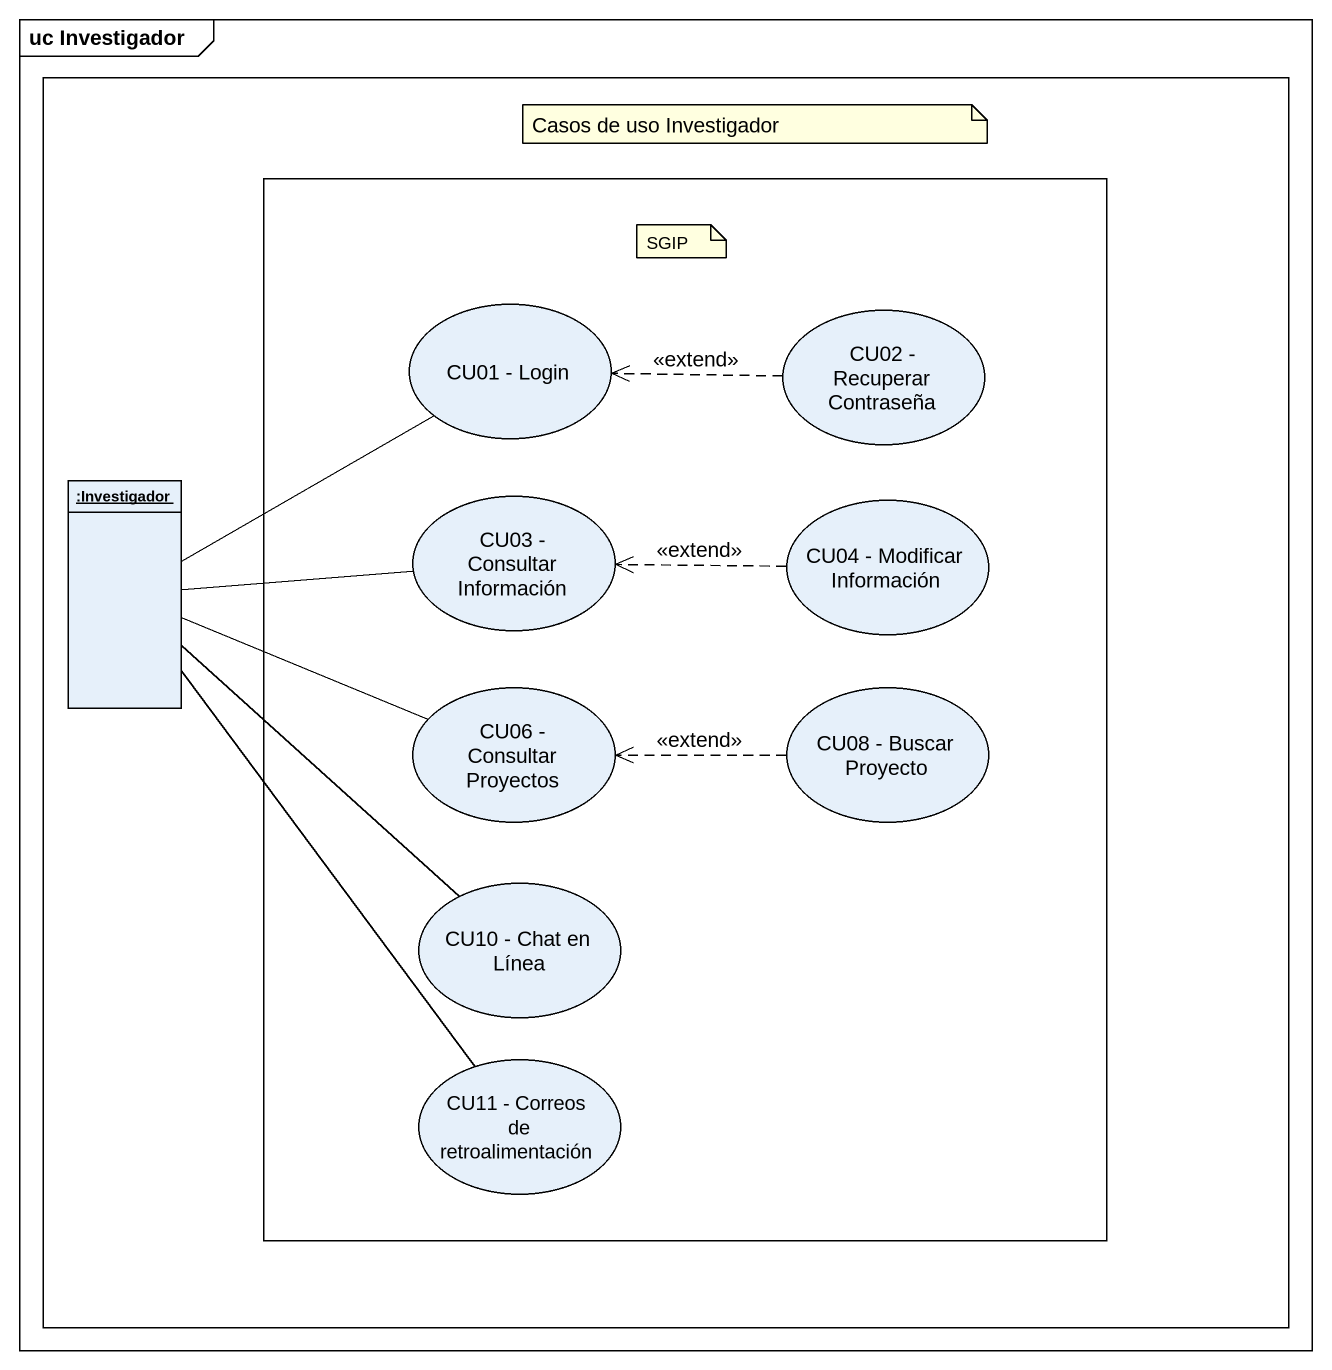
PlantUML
@startuml
mainframe uc Investigador
allowmixing
hide circle
hide empty members
rectangle " " as rectangle1 {
  rectangle " " as rectangle2 {
    usecase "CU01 - Login" as CU01_Login
    usecase "CU02 - Recuperar Contraseña" as CU02_Recuperar_Contraseña
    usecase "CU03 - Consultar Información" as CU03_Consultar_Información
    usecase "CU04 - Modificar Información" as CU04_Modificar_Información
    usecase "CU06 - Consultar Proyectos" as CU06_Consultar_Proyectos
    usecase "CU08 - Buscar Proyecto" as CU08_Buscar_Proyecto
    usecase "CU10 - Chat en Línea" as CU10_Chat_en_Línea
    usecase "CU11 - Correos de retroalimentación" as CU11_Correos_de
  }
  object ":Investigador" as Investigador
}
CU02_Recuperar_Contraseña .left.> CU01_Login : <<extend>>
Investigador -right- CU01_Login
Investigador -right- CU03_Consultar_Información
Investigador -- CU10_Chat_en_Línea
Investigador -- CU11_Correos_de
CU04_Modificar_Información .left.> CU03_Consultar_Información : <<extend>>
CU06_Consultar_Proyectos -left- Investigador
CU08_Buscar_Proyecto .left.> CU06_Consultar_Proyectos : <<extend>>
note as N1
  Casos de uso Investigador
end note
note as N2
  SGIP
end note
@enduml
